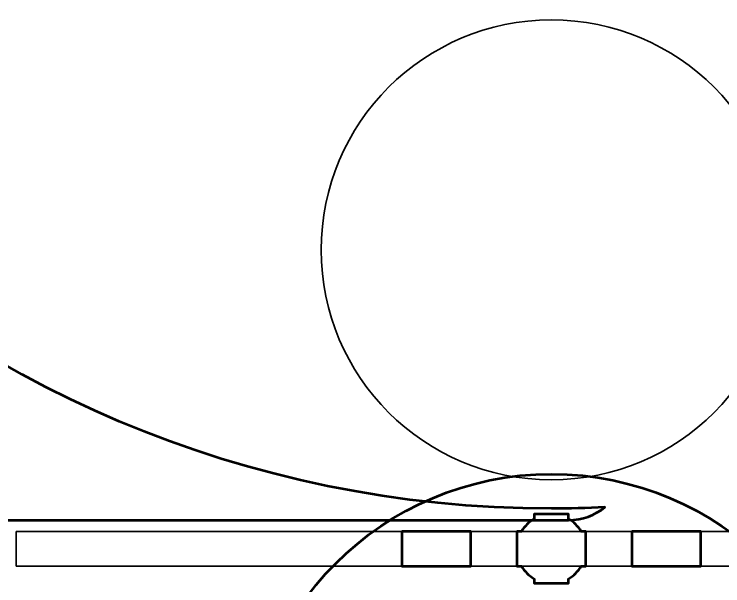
# Model space of a CAD drawing. Header units: centimetres. Extents: x -244 to 242, y -245 to 234.
# Drawn here: x -195.17 to -189.01, y -99.17 to -94.2 of the extents above; entities that cross this region are included whole.
import ezdxf

# ---------------------------------------------------------------- set-up
doc = ezdxf.new("R2010")
doc.units = ezdxf.units.CM
doc.header["$MEASUREMENT"] = 0
doc.layers.add('Layer 1', color=7, linetype='Continuous')

msp = doc.modelspace()

# ---------------------------------------------------------------- linework, layer by layer
at = {"layer": 'Layer 1', "color": 142, "lineweight": 35}
msp.add_ellipse((-190.5, -96.25), major_axis=(0, 2), ratio=1, dxfattribs=at)
at = {"layer": 'Layer 1', "color": 250, "lineweight": 53}
msp.add_ellipse((-190.5, -100.85), major_axis=(0, 2.65), ratio=1, dxfattribs=at)
at = {"layer": 'Layer 1', "lineweight": 53}
for points, knots in [([(-202.64995, -88.19995), (-202.64995, -88.19995), (-200.1277, -88.19995), (-200.1277, -88.19995), (-200.1277, -88.19995), (-200.14201, -88.41487), (-200.14999, -88.63153), (-200.14999, -88.85007), (-200.14999, -88.85007), (-200.14999, -94.17863), (-195.82863, -98.49999), (-190.49992, -98.49999), (-190.49992, -98.49999), (-190.34392, -98.49999), (-190.18888, -98.49595), (-190.03469, -98.48862), (-190.03469, -98.48862), (-190.12062, -98.55833), (-190.23027, -98.60005), (-190.35001, -98.60005), (-190.35001, -98.60005), (-190.35001, -98.60005), (-202.64995, -98.60005), (-202.64995, -98.60005), (-202.64995, -98.60005), (-202.92695, -98.60005), (-203.15005, -98.37695), (-203.15005, -98.09995), (-203.15005, -98.09995), (-203.15005, -98.09995), (-203.15005, -88.70005), (-203.15005, -88.70005), (-203.15005, -88.70005), (-203.15005, -88.42305), (-202.92695, -88.19995), (-202.64995, -88.19995)], [0, 0, 0, 0, 0.1111111, 0.1111111, 0.1111111, 0.1111111, 0.2222222, 0.2222222, 0.2222222, 0.2222222, 0.3333333, 0.3333333, 0.3333333, 0.3333333, 0.4444444, 0.4444444, 0.4444444, 0.4444444, 0.5555556, 0.5555556, 0.5555556, 0.5555556, 0.6666667, 0.6666667, 0.6666667, 0.6666667, 0.7777778, 0.7777778, 0.7777778, 0.7777778, 0.8888889, 0.8888889, 0.8888889, 0.8888889, 1, 1, 1, 1]), ([(-190.8, -98.69994), (-190.8, -98.69994), (-190.7598, -98.69994), (-190.7598, -98.69994), (-190.7598, -98.69994), (-190.73347, -98.65442), (-190.69551, -98.61649), (-190.65, -98.59016), (-190.65, -98.59016), (-190.65, -98.59016), (-190.65, -98.54994), (-190.65, -98.54994), (-190.65, -98.54994), (-190.65, -98.54994), (-190.35, -98.54994), (-190.35, -98.54994), (-190.35, -98.54994), (-190.35, -98.54994), (-190.35, -98.59013), (-190.35, -98.59013), (-190.35, -98.59013), (-190.30447, -98.61646), (-190.26648, -98.65441), (-190.24012, -98.69994), (-190.24012, -98.69994), (-190.24012, -98.69994), (-190.2, -98.69994), (-190.2, -98.69994), (-190.2, -98.69994), (-190.2, -98.69994), (-190.2, -98.84536), (-190.2, -98.84536), (-190.2, -98.84536), (-190.2, -98.84536), (-190.19994, -98.85001), (-190.19994, -98.85001), (-190.19994, -98.85001), (-190.19994, -98.85001), (-190.2, -98.85465), (-190.2, -98.85465), (-190.2, -98.85465), (-190.2, -98.85465), (-190.2, -98.99994), (-190.2, -98.99994), (-190.2, -98.99994), (-190.2, -98.99994), (-190.24007, -98.99994), (-190.24007, -98.99994), (-190.24007, -98.99994), (-190.26642, -99.04551), (-190.30442, -99.08352), (-190.35, -99.10988), (-190.35, -99.10988), (-190.35, -99.10988), (-190.35, -99.14994), (-190.35, -99.14994), (-190.35, -99.14994), (-190.35, -99.14994), (-190.49328, -99.14994), (-190.49328, -99.14994), (-190.49328, -99.14994), (-190.49328, -99.14994), (-190.49995, -99.15002), (-190.49995, -99.15002), (-190.49995, -99.15002), (-190.49995, -99.15002), (-190.50663, -99.14994), (-190.50663, -99.14994), (-190.50663, -99.14994), (-190.50663, -99.14994), (-190.65, -99.14994), (-190.65, -99.14994), (-190.65, -99.14994), (-190.65, -99.14994), (-190.65, -99.10984), (-190.65, -99.10984), (-190.65, -99.10984), (-190.69554, -99.08348), (-190.73352, -99.04549), (-190.75985, -98.99994), (-190.75985, -98.99994), (-190.75985, -98.99994), (-190.8, -98.99994), (-190.8, -98.99994), (-190.8, -98.99994), (-190.8, -98.99994), (-190.8, -98.69994), (-190.8, -98.69994)], [0, 0, 0, 0, 0.0454545, 0.0454545, 0.0454545, 0.0454545, 0.0909091, 0.0909091, 0.0909091, 0.0909091, 0.1363636, 0.1363636, 0.1363636, 0.1363636, 0.1818182, 0.1818182, 0.1818182, 0.1818182, 0.2272727, 0.2272727, 0.2272727, 0.2272727, 0.2727273, 0.2727273, 0.2727273, 0.2727273, 0.3181818, 0.3181818, 0.3181818, 0.3181818, 0.3636364, 0.3636364, 0.3636364, 0.3636364, 0.4090909, 0.4090909, 0.4090909, 0.4090909, 0.4545455, 0.4545455, 0.4545455, 0.4545455, 0.5, 0.5, 0.5, 0.5, 0.5454545, 0.5454545, 0.5454545, 0.5454545, 0.5909091, 0.5909091, 0.5909091, 0.5909091, 0.6363636, 0.6363636, 0.6363636, 0.6363636, 0.6818182, 0.6818182, 0.6818182, 0.6818182, 0.7272727, 0.7272727, 0.7272727, 0.7272727, 0.7727273, 0.7727273, 0.7727273, 0.7727273, 0.8181818, 0.8181818, 0.8181818, 0.8181818, 0.8636364, 0.8636364, 0.8636364, 0.8636364, 0.9090909, 0.9090909, 0.9090909, 0.9090909, 0.9545455, 0.9545455, 0.9545455, 0.9545455, 1, 1, 1, 1]), ([(-191.79999, -98.69993), (-191.79999, -98.69993), (-191.19998, -98.69993), (-191.19998, -98.69993), (-191.19998, -98.69993), (-191.19998, -98.69993), (-191.19998, -98.99993), (-191.19998, -98.99993), (-191.19998, -98.99993), (-191.19998, -98.99993), (-191.79999, -98.99993), (-191.79999, -98.99993), (-191.79999, -98.99993), (-191.79999, -98.99993), (-191.79999, -98.69993), (-191.79999, -98.69993)], [0, 0, 0, 0, 0.25, 0.25, 0.25, 0.25, 0.5, 0.5, 0.5, 0.5, 0.75, 0.75, 0.75, 0.75, 1, 1, 1, 1]), ([(-189.79992, -98.69993), (-189.79992, -98.69993), (-189.19992, -98.69993), (-189.19992, -98.69993), (-189.19992, -98.69993), (-189.19992, -98.69993), (-189.19992, -98.99993), (-189.19992, -98.99993), (-189.19992, -98.99993), (-189.19992, -98.99993), (-189.79992, -98.99993), (-189.79992, -98.99993), (-189.79992, -98.99993), (-189.79992, -98.99993), (-189.79992, -98.69993), (-189.79992, -98.69993)], [0, 0, 0, 0, 0.25, 0.25, 0.25, 0.25, 0.5, 0.5, 0.5, 0.5, 0.75, 0.75, 0.75, 0.75, 1, 1, 1, 1])]:
    msp.add_open_spline(points, degree=3, knots=knots, dxfattribs=at)
at = {"layer": 'Layer 1', "color": 250, "lineweight": 35}
msp.add_open_spline([(-195.15, -99), (-195.15, -99), (-195.15, -98.7), (-195.15, -98.7), (-195.15, -98.7), (-195.15, -98.7), (-185.85, -98.7), (-185.85, -98.7), (-185.85, -98.7), (-185.85, -98.7), (-185.85, -99), (-185.85, -99), (-185.85, -99), (-185.85, -99), (-195.15, -99), (-195.15, -99)], degree=3, knots=[0, 0, 0, 0, 0.25, 0.25, 0.25, 0.25, 0.5, 0.5, 0.5, 0.5, 0.75, 0.75, 0.75, 0.75, 1, 1, 1, 1], dxfattribs=at)
at = {"layer": 'Layer 1', "color": 22, "lineweight": 35}
msp.add_open_spline([(-192.39717, -99), (-192.39717, -99), (-188.60281, -99), (-188.60281, -99)], degree=3, dxfattribs=at)

doc.saveas('drawing.dxf')
